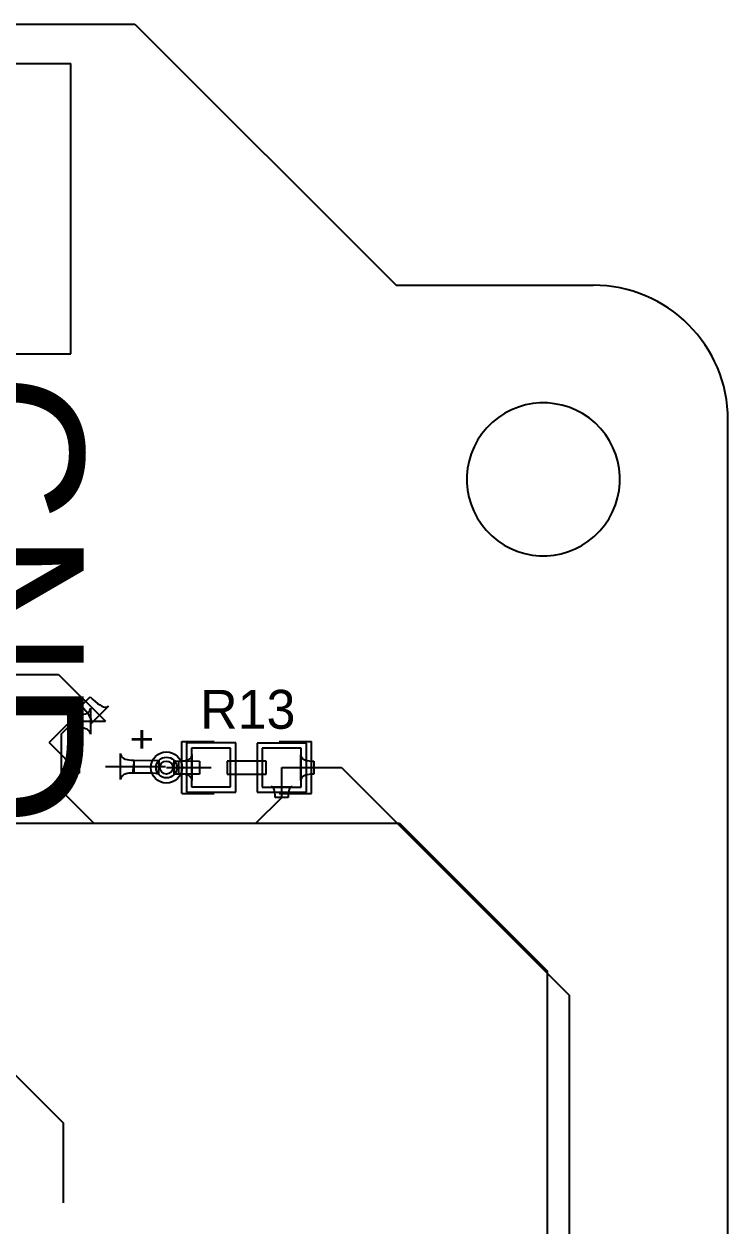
# Model space of a CAD drawing. Extents: x 44 to 130, y 28 to 128.
# Drawn here: x 116.66 to 130.45, y 104.74 to 128.31 of the extents above; entities that cross this region are included whole.
import ezdxf

# ---------------------------------------------------------------- set-up
doc = ezdxf.new("R2010")
doc.units = 0
doc.layers.get('0').update_dxf_attribs({"linetype": 'CONTINUOUS'})
for name, color, linetype in [('BOTTOMLAYER', 5, 'CONTINUOUS'), ('BOTTOMOVERLAY', 54, 'CONTINUOUS'), ('BOTTOMSOLDER', 6, 'CONTINUOUS'), ('KEEPOUTLAYER', 6, 'CONTINUOUS'), ('MULTILAYER', 9, 'CONTINUOUS'), ('TOPLAYER', 1, 'CONTINUOUS'), ('TOPOVERLAY', 2, 'CONTINUOUS'), ('TOPPASTE', 8, 'CONTINUOUS'), ('TOPSOLDER', 216, 'CONTINUOUS')]:
    doc.layers.add(name, color=color, linetype=linetype)

# ---------------------------------------------------------------- blocks, each defined once
blk = doc.blocks.new('LED_B_14')
at = {"layer": 'BOTTOMOVERLAY'}
for p, q in [((0.0254, 0.2794), (-0.5715, -0.3175)), ((0.0254, 0.2794), (0.6223, -0.3175)), ((-0.5715, -0.3175), (0.6223, -0.3175))]:
    blk.add_line(p, q, dxfattribs=at)
at = {"layer": 'BOTTOMOVERLAY', "text_generation_flag": 2}
for s, rotation, p in [('-', 90, (0.254, 1.651)), ('+', 180, (-0.127, -1.27))]:
    blk.add_text(s, height=0.5588, rotation=rotation, dxfattribs=at).set_placement(p)
blk = doc.blocks.new('XH_5P_2_54_27')
at = {"layer": 'BOTTOMLAYER'}
for p, q in [((-5.829998, 0.749999), (-5.829998, -0.749999)), ((-4.330001, 0.749999), (-5.829998, 0.749999)), ((-4.330001, -0.749999), (-4.330001, 0.749999)), ((-5.829998, -0.749999), (-4.330001, -0.749999))]:
    blk.add_line(p, q, dxfattribs=at)
for centre, radius in [((-2.54, 0), 0.75), ((0, 0), 0.75), ((2.54, 0), 0.75), ((5.08, 0), 0.75), ((-5.08, 0), 0.45), ((-2.54, 0), 0.45), ((0, 0), 0.45), ((2.54, 0), 0.45), ((5.08, 0), 0.45)]:
    blk.add_circle(centre, radius, dxfattribs=at)
at = {"layer": 'BOTTOMSOLDER'}
for p, q in [((-5.931598, 0.851598), (-5.931598, -0.851598)), ((-4.228401, 0.851598), (-5.931598, 0.851598)), ((-4.228401, -0.851598), (-4.228401, 0.851598)), ((-5.931598, -0.851598), (-4.228401, -0.851598))]:
    blk.add_line(p, q, dxfattribs=at)
for centre, radius in [((-2.54, 0), 0.8516), ((0, 0), 0.8516), ((2.54, 0), 0.8516), ((5.08, 0), 0.8516), ((-5.08, 0), 0.45), ((-2.54, 0), 0.45), ((0, 0), 0.45), ((2.54, 0), 0.45), ((5.08, 0), 0.45)]:
    blk.add_circle(centre, radius, dxfattribs=at)
at = {"layer": 'MULTILAYER'}
for p, q in [((-5.829998, 0.749999), (-5.829998, -0.749999)), ((-4.330001, 0.749999), (-5.829998, 0.749999)), ((-4.330001, -0.749999), (-4.330001, 0.749999)), ((-5.829998, -0.749999), (-4.330001, -0.749999))]:
    blk.add_line(p, q, dxfattribs=at)
for centre, radius in [((-2.54, 0), 0.75), ((0, 0), 0.75), ((2.54, 0), 0.75), ((5.08, 0), 0.75), ((-5.08, 0), 0.45), ((-2.54, 0), 0.45), ((0, 0), 0.45), ((2.54, 0), 0.45), ((5.08, 0), 0.45)]:
    blk.add_circle(centre, radius, dxfattribs=at)
at = {"layer": 'TOPLAYER'}
for p, q in [((-5.829998, 0.749999), (-5.829998, -0.749999)), ((-4.330001, 0.749999), (-5.829998, 0.749999)), ((-4.330001, -0.749999), (-4.330001, 0.749999)), ((-5.829998, -0.749999), (-4.330001, -0.749999))]:
    blk.add_line(p, q, dxfattribs=at)
for centre, radius in [((-2.54, 0), 0.75), ((0, 0), 0.75), ((2.54, 0), 0.75), ((5.08, 0), 0.75), ((-5.08, 0), 0.45), ((-2.54, 0), 0.45), ((0, 0), 0.45), ((2.54, 0), 0.45), ((5.08, 0), 0.45)]:
    blk.add_circle(centre, radius, dxfattribs=at)
at = {"layer": 'TOPOVERLAY'}
for p, q in [((-7.5, 3.2396), (7.5, 3.2396)), ((-7.5, -2.45), (-7.5, 3.2396)), ((7.5, -2.45), (7.5, 3.2396)), ((-3.683, -2.4384), (-3.683, -1.8288)), ((-3.683, -1.8288), (-2.54, -1.8288)), ((-2.54, -2.4384), (-2.54, -1.8288)), ((2.8702, -1.8034), (4.0132, -1.8034)), ((2.8702, -2.413), (2.8702, -1.8034)), ((4.0132, -2.413), (4.0132, -1.8034)), ((-7.5, -2.45), (7.5, -2.45))]:
    blk.add_line(p, q, dxfattribs=at)
at = {"layer": 'TOPSOLDER'}
for p, q in [((-5.931598, 0.851598), (-5.931598, -0.851598)), ((-4.228401, 0.851598), (-5.931598, 0.851598)), ((-4.228401, -0.851598), (-4.228401, 0.851598)), ((-5.931598, -0.851598), (-4.228401, -0.851598))]:
    blk.add_line(p, q, dxfattribs=at)
for centre, radius in [((-2.54, 0), 0.8516), ((0, 0), 0.8516), ((2.54, 0), 0.8516), ((5.08, 0), 0.8516), ((-5.08, 0), 0.45), ((-2.54, 0), 0.45), ((0, 0), 0.45), ((2.54, 0), 0.45), ((5.08, 0), 0.45)]:
    blk.add_circle(centre, radius, dxfattribs=at)
blk = doc.blocks.new('0603__37')
at = {"layer": 'TOPLAYER'}
for p, q in [((-1.0668, 0.381), (-1.0668, -0.381)), ((-0.3048, 0.381), (-1.0668, 0.381)), ((-0.3048, -0.381), (-0.3048, 0.381)), ((0.3175, 0.379374), (0.3175, -0.382626)), ((1.0795, 0.379374), (0.3175, 0.379374)), ((1.0795, -0.382626), (1.0795, 0.379374)), ((-1.0668, -0.381), (-0.3048, -0.381)), ((0.3175, -0.382626), (1.0795, -0.382626))]:
    blk.add_line(p, q, dxfattribs=at)
for centre in [(-0.6858, 0), (0.6985, -0.001626)]:
    blk.add_circle(centre, 0, dxfattribs=at)
at = {"layer": 'TOPOVERLAY'}
for p, q in [((-0.635, 0.506374), (-1.27, 0.506374)), ((-1.27, 0.506374), (-1.27, -0.509626)), ((1.27, 0.506374), (0.635, 0.506374)), ((1.27, 0.506374), (1.27, -0.509626)), ((-0.380307, 0.12524), (-0.380307, -0.12876)), ((0.381693, 0.12524), (-0.380307, 0.12524)), ((0.381693, -0.12876), (0.381693, 0.12524)), ((-0.380307, -0.12876), (0.381693, -0.12876)), ((-0.635, -0.509626), (-1.27, -0.509626)), ((1.27, -0.509626), (0.635, -0.509626))]:
    blk.add_line(p, q, dxfattribs=at)
at = {"layer": 'TOPPASTE'}
for p, q in [((-1.0668, 0.381), (-1.0668, -0.381)), ((-0.3048, 0.381), (-1.0668, 0.381)), ((-0.3048, -0.381), (-0.3048, 0.381)), ((0.3175, 0.379374), (0.3175, -0.382626)), ((1.0795, 0.379374), (0.3175, 0.379374)), ((1.0795, -0.382626), (1.0795, 0.379374)), ((-1.0668, -0.381), (-0.3048, -0.381)), ((0.3175, -0.382626), (1.0795, -0.382626))]:
    blk.add_line(p, q, dxfattribs=at)
for centre in [(-0.6858, 0), (0.6985, -0.001626)]:
    blk.add_circle(centre, 0, dxfattribs=at)
at = {"layer": 'TOPSOLDER'}
for p, q in [((-1.1684, 0.4826), (-1.1684, -0.4826)), ((-0.2032, 0.4826), (-1.1684, 0.4826)), ((-0.2032, -0.4826), (-0.2032, 0.4826)), ((0.2159, 0.480974), (0.2159, -0.484226)), ((1.1811, 0.480974), (0.2159, 0.480974)), ((1.1811, -0.484226), (1.1811, 0.480974)), ((-1.1684, -0.4826), (-0.2032, -0.4826)), ((0.2159, -0.484226), (1.1811, -0.484226))]:
    blk.add_line(p, q, dxfattribs=at)
for centre in [(-0.6858, 0), (0.6985, -0.001626)]:
    blk.add_circle(centre, 0, dxfattribs=at)

msp = doc.modelspace()

# ---------------------------------------------------------------- linework, layer by layer
at = {"layer": 'BOTTOMLAYER'}
for p, q in [((100.1746, 115.560399), (117.336402, 115.560399)), ((117.336402, 115.560399), (118.255501, 114.6413)), ((117.776724, 114.940471), (117.95633, 115.120077)), ((117.95633, 115.120077), (118.00869, 115.069483)), ((118.00869, 115.069483), (118.102451, 114.989846)), ((117.70233, 114.7683), (117.751169, 114.76957)), ((117.70233, 114.5143), (117.70233, 114.7683)), ((117.751169, 114.76957), (117.794867, 114.77338)), ((117.870729, 114.839405), (117.776724, 114.940471)), ((117.794867, 114.77338), (117.833424, 114.77973)), ((117.833424, 114.77973), (117.866841, 114.78862)), ((117.866841, 114.78862), (117.895116, 114.80005)), ((117.906955, 114.79435), (117.870729, 114.839405)), ((117.895116, 114.80005), (117.91825, 114.81402)), ((117.935997, 114.752951), (117.906955, 114.79435)), ((117.91825, 114.81402), (117.936244, 114.83053)), ((117.936244, 114.83053), (117.949096, 114.84958)), ((117.949096, 114.84958), (117.956808, 114.87117)), ((117.956808, 114.87117), (117.959378, 114.8953)), ((118.315539, 114.937423), (117.959378, 114.581262)), ((117.959378, 114.8953), (117.959378, 114.3873)), ((118.102451, 114.989846), (118.143851, 114.960804)), ((118.143851, 114.960804), (118.181598, 114.938947)), ((118.181598, 114.938947), (118.215692, 114.924274)), ((118.215692, 114.924274), (118.246134, 114.916786)), ((118.246134, 114.916786), (118.272923, 114.916481)), ((118.272923, 114.916481), (118.296058, 114.923359)), ((118.296058, 114.923359), (118.315539, 114.937423)), ((117.391401, 114.391999), (117.640702, 114.6413)), ((117.640702, 114.6413), (118.255501, 114.6413)), ((117.957854, 114.715204), (117.935997, 114.752951)), ((117.972528, 114.681109), (117.957854, 114.715204)), ((117.959378, 114.581262), (117.973442, 114.600744)), ((117.980015, 114.650667), (117.972528, 114.681109)), ((117.973442, 114.600744), (117.98032, 114.623878)), ((117.98032, 114.623878), (117.980015, 114.650667)), ((117.391401, 113.274399), (117.391401, 114.391999)), ((117.751169, 114.51303), (117.70233, 114.5143)), ((117.794867, 114.50922), (117.751169, 114.51303)), ((117.833424, 114.50287), (117.794867, 114.50922)), ((117.866841, 114.49398), (117.833424, 114.50287)), ((117.895116, 114.48255), (117.866841, 114.49398)), ((117.91825, 114.46858), (117.895116, 114.48255)), ((117.936244, 114.45207), (117.91825, 114.46858)), ((117.949096, 114.43302), (117.936244, 114.45207)), ((117.956808, 114.41143), (117.949096, 114.43302)), ((117.959378, 114.3873), (117.956808, 114.41143)), ((118.551625, 113.4983), (118.551625, 114.0063)), ((118.551625, 114.0063), (118.554195, 113.98217)), ((118.554195, 113.98217), (118.561907, 113.96058)), ((118.561907, 113.96058), (118.574759, 113.94153)), ((118.574759, 113.94153), (118.592752, 113.92502)), ((118.592752, 113.92502), (118.615887, 113.91105)), ((118.615887, 113.91105), (118.644162, 113.89962)), ((118.644162, 113.89962), (118.677578, 113.89073)), ((118.677578, 113.89073), (118.716135, 113.88438)), ((118.716135, 113.88438), (118.759834, 113.88057)), ((118.759834, 113.88057), (118.808673, 113.8793)), ((118.790578, 113.6253), (118.821495, 113.8793)), ((118.808673, 113.8793), (118.808673, 113.6253)), ((118.821495, 113.8793), (119.29999, 113.869823)), ((119.29999, 113.869823), (119.292672, 113.605145)), ((118.255501, 113.7523), (119.431351, 113.7523)), ((118.615887, 113.59355), (118.592752, 113.57958)), ((118.644162, 113.60498), (118.615887, 113.59355)), ((118.677578, 113.61387), (118.644162, 113.60498)), ((118.716135, 113.62022), (118.677578, 113.61387)), ((118.759834, 113.62403), (118.716135, 113.62022)), ((118.808673, 113.6253), (118.759834, 113.62403)), ((119.158967, 113.62026), (118.790578, 113.6253)), ((119.240612, 113.615424), (119.158967, 113.62026)), ((119.267354, 113.612402), (119.240612, 113.615424)), ((119.284707, 113.608975), (119.267354, 113.612402)), ((119.292672, 113.605145), (119.284707, 113.608975)), ((118.554195, 113.52243), (118.551625, 113.4983)), ((118.561907, 113.54402), (118.554195, 113.52243)), ((118.574759, 113.56307), (118.561907, 113.54402)), ((118.592752, 113.57958), (118.574759, 113.56307)), ((117.391401, 113.274399), (118.026401, 112.639399)), ((118.026401, 112.639399), (124.020801, 112.639399)), ((124.020801, 112.639399), (126.916401, 109.743799)), ((112.032001, 112.156799), (117.430001, 106.758798)), ((126.916401, 98.567799), (126.916401, 109.743799)), ((117.430001, 105.1968), (117.430001, 106.758798))]:
    msp.add_line(p, q, dxfattribs=at)
for radius in [0.2032, 0.127]:
    msp.add_circle((119.450427, 113.733224), radius, dxfattribs=at)
at = {"layer": 'BOTTOMSOLDER'}
for radius in [0.3048, 0.127]:
    msp.add_circle((119.450427, 113.733224), radius, dxfattribs=at)
at = {"layer": 'KEEPOUTLAYER'}
for p, q in [((57.394399, 128.311199), (118.830801, 128.311199)), ((118.830801, 128.311199), (123.952, 123.19)), ((123.952, 123.19), (127.8128, 123.19)), ((130.450001, 100.3692), (130.450001, 120.5484))]:
    msp.add_line(p, q, dxfattribs=at)
for centre, radius, start, end in [((127.8128, 120.5484), 2.6416, 0, 90), ((126.837011, 119.383813), 1.5, 137.562, 137.52)]:
    msp.add_arc(centre, radius, start, end, dxfattribs=at)
at = {"layer": 'MULTILAYER'}
for radius in [0.2032, 0.127]:
    msp.add_circle((119.450427, 113.733224), radius, dxfattribs=at)
at = {"layer": 'TOPLAYER'}
for p, q in [((119.604668, 113.600936), (119.604668, 113.865513)), ((119.604668, 113.865513), (119.610403, 113.864507)), ((119.610403, 113.864507), (119.625801, 113.863608)), ((119.625801, 113.863608), (120.09673, 113.860224)), ((119.6934, 113.860224), (119.74224, 113.861494)), ((119.6934, 113.606224), (119.6934, 113.860224)), ((119.74224, 113.861494), (119.785938, 113.865304)), ((119.785938, 113.865304), (119.824495, 113.871654)), ((119.824495, 113.871654), (119.857911, 113.880544)), ((119.857911, 113.880544), (119.886186, 113.891974)), ((119.886186, 113.891974), (119.909321, 113.905944)), ((119.909321, 113.905944), (119.927314, 113.922454)), ((119.927314, 113.922454), (119.940167, 113.941504)), ((119.940167, 113.941504), (119.947878, 113.963094)), ((119.947878, 113.963094), (119.950448, 113.987224)), ((119.950448, 113.987224), (119.950448, 113.479224)), ((120.09673, 113.860224), (120.09673, 113.606224)), ((122.084054, 113.477599), (122.084054, 113.985599)), ((122.084054, 113.985599), (122.086624, 113.961469)), ((122.086624, 113.961469), (122.094335, 113.939879)), ((122.094335, 113.939879), (122.107188, 113.920829)), ((122.107188, 113.920829), (122.125181, 113.904319)), ((122.125181, 113.904319), (122.148316, 113.890349)), ((122.148316, 113.890349), (122.176591, 113.878919)), ((122.176591, 113.878919), (122.210007, 113.870029)), ((122.210007, 113.870029), (122.248564, 113.863679)), ((122.248564, 113.863679), (122.292262, 113.859869)), ((122.292262, 113.859869), (122.341102, 113.858599)), ((122.341102, 113.858599), (122.341102, 113.604599)), ((119.450427, 113.733224), (120.325101, 113.733224)), ((120.09673, 113.606224), (119.604668, 113.600936)), ((119.74224, 113.604954), (119.6934, 113.606224)), ((119.785938, 113.601144), (119.74224, 113.604954)), ((119.824495, 113.594794), (119.785938, 113.601144)), ((119.857911, 113.585904), (119.824495, 113.594794)), ((121.709401, 113.731599), (122.877801, 113.731599)), ((121.709401, 113.147399), (121.709401, 113.731599)), ((122.210007, 113.593169), (122.176591, 113.584279)), ((122.248564, 113.599519), (122.210007, 113.593169)), ((122.292262, 113.603329), (122.248564, 113.599519)), ((122.341102, 113.604599), (122.292262, 113.603329)), ((122.877801, 113.731599), (127.348201, 109.261199)), ((119.886186, 113.574474), (119.857911, 113.585904)), ((119.909321, 113.560504), (119.886186, 113.574474)), ((119.927314, 113.543994), (119.909321, 113.560504)), ((119.940167, 113.524944), (119.927314, 113.543994)), ((119.947878, 113.503354), (119.940167, 113.524944)), ((119.950448, 113.479224), (119.947878, 113.503354)), ((122.086624, 113.501729), (122.084054, 113.477599)), ((122.094335, 113.523319), (122.086624, 113.501729)), ((122.107188, 113.542369), (122.094335, 113.523319)), ((122.125181, 113.558879), (122.107188, 113.542369)), ((122.148316, 113.572849), (122.125181, 113.558879)), ((122.176591, 113.584279), (122.148316, 113.572849)), ((121.201401, 112.639399), (121.709401, 113.147399)), ((121.518007, 113.351833), (121.502902, 113.353898)), ((121.502902, 113.353898), (121.9159, 113.353898)), ((121.531522, 113.345638), (121.518007, 113.351833)), ((121.543445, 113.335313), (121.531522, 113.345638)), ((121.55378, 113.320858), (121.543445, 113.335313)), ((121.562525, 113.302273), (121.55378, 113.320858)), ((121.569681, 113.279558), (121.562525, 113.302273)), ((121.575246, 113.252712), (121.569681, 113.279558)), ((121.581606, 113.186634), (121.575246, 113.252712)), ((121.582401, 113.147399), (121.581606, 113.186634)), ((121.836401, 113.147399), (121.582401, 113.147399)), ((121.837196, 113.186634), (121.836401, 113.147399)), ((121.839581, 113.22174), (121.837196, 113.186634)), ((121.843556, 113.252712), (121.839581, 113.22174)), ((121.849121, 113.279558), (121.843556, 113.252712)), ((121.856276, 113.302273), (121.849121, 113.279558)), ((121.865022, 113.320858), (121.856276, 113.302273)), ((121.875357, 113.335313), (121.865022, 113.320858)), ((121.88728, 113.345638), (121.875357, 113.335313)), ((121.900795, 113.351833), (121.88728, 113.345638)), ((121.9159, 113.353898), (121.900795, 113.351833)), ((114.572001, 112.639399), (121.201401, 112.639399)), ((127.348201, 47.031199), (127.348201, 109.261199))]:
    msp.add_line(p, q, dxfattribs=at)
for radius in [0.2032, 0.127]:
    msp.add_circle((119.450427, 113.733224), radius, dxfattribs=at)
at = {"layer": 'TOPSOLDER'}
for radius in [0.3048, 0.127]:
    msp.add_circle((119.450427, 113.733224), radius, dxfattribs=at)

# ---------------------------------------------------------------- block references
for name, p, rotation in [('XH_5P_2_54_27', (110.076201, 124.297999), 360), ('LED_B_14', (117.430001, 114.1968), 90), ('0603__37', (121.023601, 113.731599), 180)]:
    msp.add_blockref(name, p, dxfattribs=dict(rotation=rotation))

# ---------------------------------------------------------------- texts
at = {"layer": 'TOPOVERLAY'}
msp.add_text('GND', height=2.999999, rotation=270, dxfattribs=at).set_placement((114.826001, 121.478599))
msp.add_text('R13', height=0.762, dxfattribs=at).set_placement((120.109201, 114.493599))

doc.saveas('drawing.dxf')
